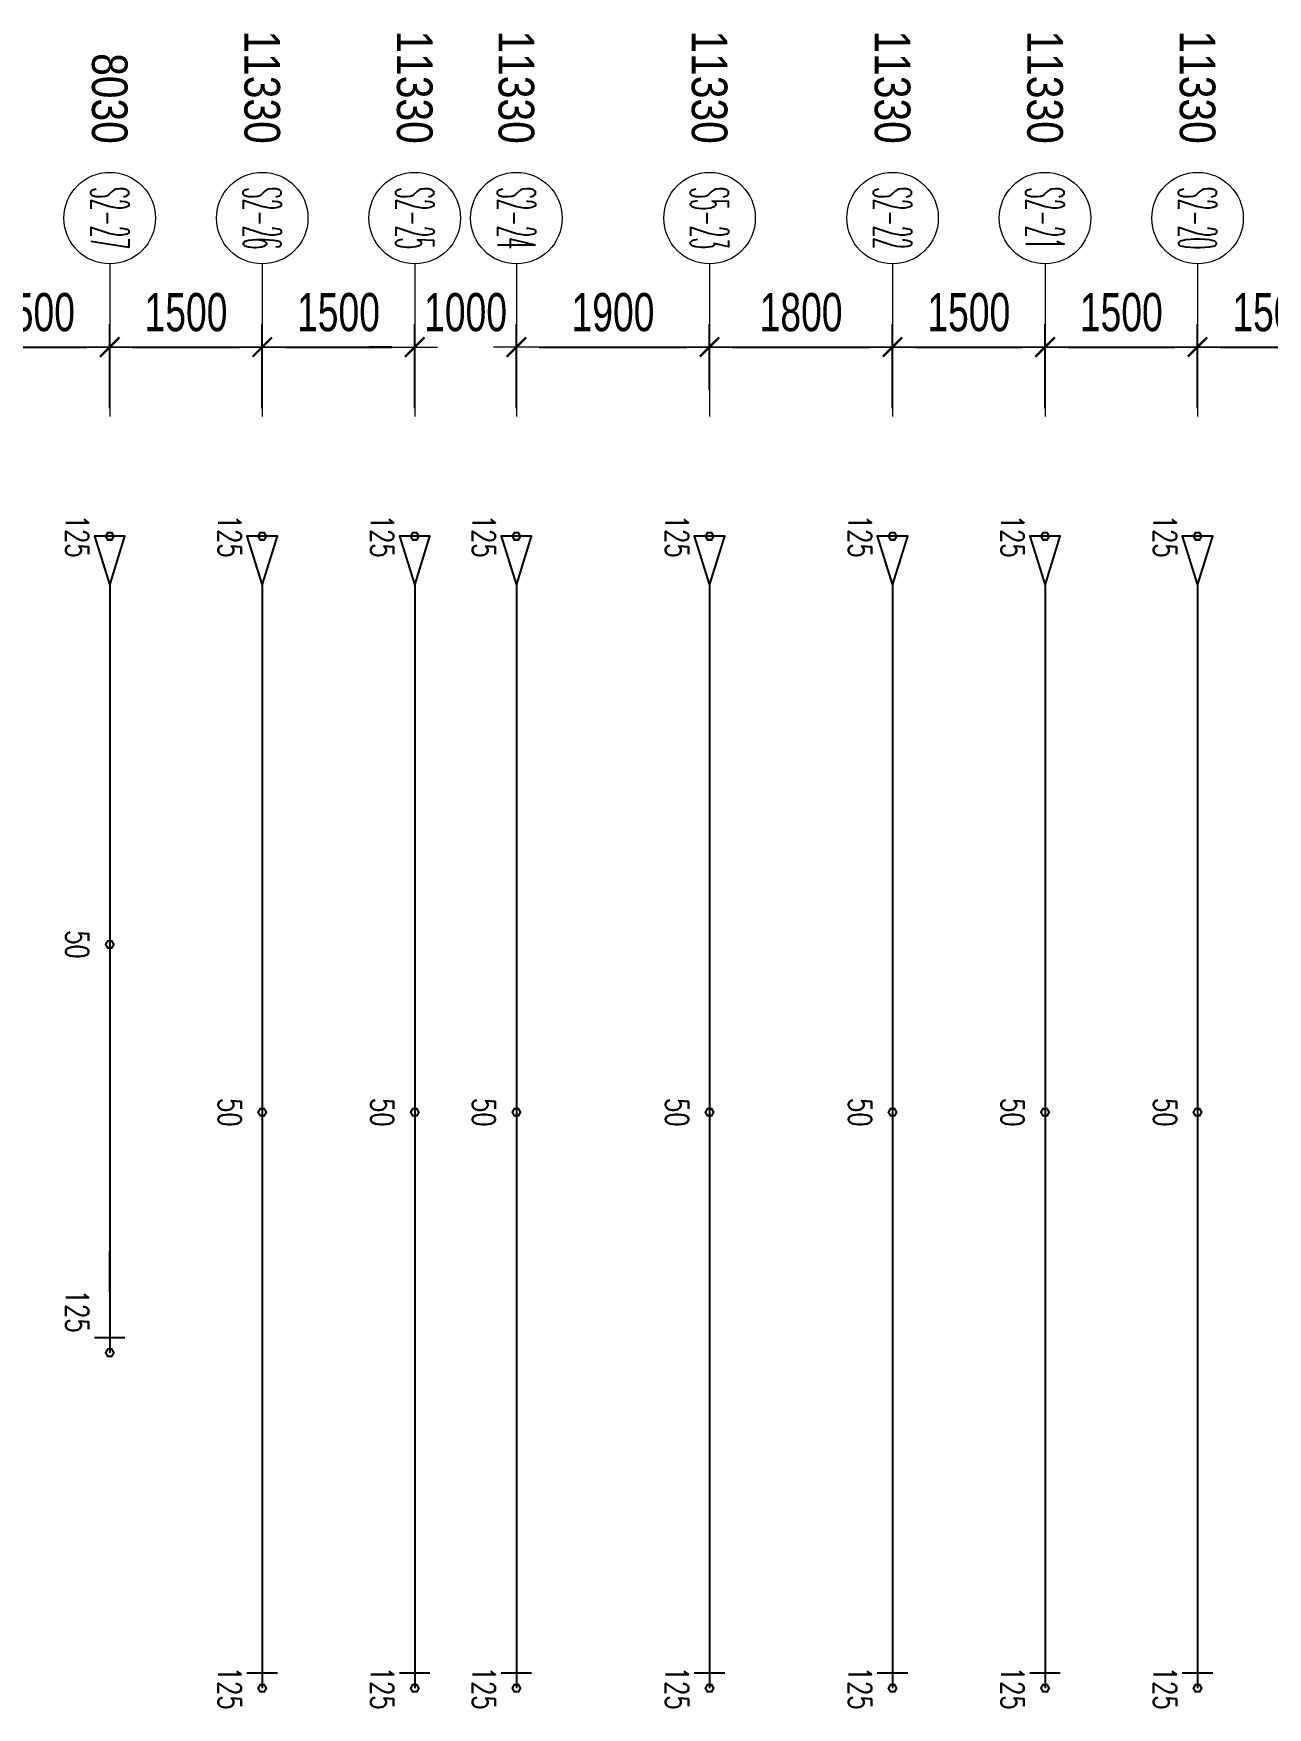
# Model space of a CAD drawing. Header units: millimetres. Extents: x 131629 to 591045, y -24154 to 44091.
# Drawn here: x 532950 to 545088, y 27610 to 44075 of the extents above; entities that cross this region are included whole.
import ezdxf
from ezdxf.enums import TextEntityAlignment as Align

# ---------------------------------------------------------------- set-up
doc = ezdxf.new("R2010")
doc.units = ezdxf.units.MM
doc.layers.get('0').update_dxf_attribs({"lineweight": 20})
doc.layers.get('Defpoints').update_dxf_attribs({"color": 151, "lineweight": 9})
doc.layers.add('ARES_TAG', color=3, linetype='Continuous')
doc.layers.add('NDC_S_TENDON', color=10, linetype='Continuous')
doc.layers.add('Current_plane_Column', color=7, linetype='Continuous', true_color=0x4b00ff)
doc.layers.add('NDC_LCAP', color=87, linetype='Continuous', plot=False)
for name, color, linetype, lineweight in [('NDC_S-ANNO', 7, 'Continuous', 20), ('NDC_S-TENDON', 6, 'Continuous', 35), ('NDC_S_DIM', 1, 'Continuous', 15), ('NDC_S_SYMBOL', 1, 'Continuous', 15)]:
    doc.layers.add(name, color=color, linetype=linetype, lineweight=lineweight)
doc.styles.add('ARES_BIGTEXT', font='VHARIALN.TTF')
doc.styles.add('ARES_ROMANS_0.36', font='romans.shx', dxfattribs={"width": 0.36, "bigfont": 'vns.shx'})
doc.styles.add('ARIAL', font='arial.ttf', dxfattribs={"width": 0.7})
doc.styles.add('NDC_ANNO', font='', dxfattribs={"width": 0.8})
doc.styles.get('NDC_ANNO').set_extended_font_data('Dotum')
doc.dimstyles.new('NDC_dim_150', dxfattribs={"dimscale": 150, "dimtxt": 2.5, "dimasz": 1.5, "dimexe": 1.5, "dimexo": 2.5, "dimgap": 1, "dimtad": 1, "dimdec": 0, "dimzin": 0, "dimdsep": 46, "dimtxsty": 'ARIAL', "dimblk": 'DIMMARK', "dimcen": 0.09, "dimdle": 1.2, "dimclrd": 1, "dimclre": 1, "dimclrt": 3, "dimadec": 0, "dimazin": 0, "dimtfac": 1, "dimtdec": 0, "dimtix": 1, "dimtofl": 0, "dimtmove": 0, "dimatfit": 3, "dimfxl": 4, "dimfxlon": 1, "dimtolj": 1, "dimtzin": 0, "dimarcsym": 0})

# ---------------------------------------------------------------- blocks, each defined once
blk = doc.blocks.new('*U321')
at = {"layer": 'NDC_S_SYMBOL', "color": 3}
blk.add_line((-7323, 0), (-5823, 0), dxfattribs=at)
blk.add_circle((-7773, 0), 450, dxfattribs=at)
at = {"layer": 'NDC_S_TENDON'}
for p, q in [((-3644, 0), (-3144, 0)), ((-3144, 0), (2787, 0)), ((2787, 0), (2386, 0)), ((2386, 0), (3386, 0)), ((3236, -150), (3236, 150))]:
    blk.add_line(p, q, dxfattribs=at)
blk.add_lwpolyline([(-4164, 0), (-4644, 150), (-4644, -150), (-4164, 0), (-3644, 0)], dxfattribs=at)
at = {"layer": 'ARES_TAG', "style": 'ARES_ROMANS_0.36', "width": 0.36}
blk.add_attdef('S3', text='', height=375, dxfattribs=at).set_placement((-7773, 0), align=Align.MIDDLE_CENTER)
at = {"layer": 'NDC_LCAP', "style": 'ARES_BIGTEXT'}
blk.add_attdef('L', text='', height=350, dxfattribs=at).set_placement((-8504, 0), align=Align.MIDDLE_RIGHT)
blk = doc.blocks.new('*U315')
at = {"layer": 'NDC_S_SYMBOL', "color": 3}
blk.add_line((-7323, 0), (-5823, 0), dxfattribs=at)
blk.add_circle((-7773, 0), 450, dxfattribs=at)
at = {"layer": 'NDC_S_TENDON'}
for p, q in [((-3644, 0), (-3144, 0)), ((-3144, 0), (2787, 0)), ((2787, 0), (5686, 0)), ((5686, 0), (6686, 0)), ((6536, -150), (6536, 150))]:
    blk.add_line(p, q, dxfattribs=at)
blk.add_lwpolyline([(-4164, 0), (-4644, 150), (-4644, -150), (-4164, 0), (-3644, 0)], dxfattribs=at)
at = {"layer": 'ARES_TAG', "style": 'ARES_ROMANS_0.36', "width": 0.36}
blk.add_attdef('S3', text='', height=375, dxfattribs=at).set_placement((-7773, 0), align=Align.MIDDLE_CENTER)
at = {"layer": 'NDC_LCAP', "style": 'ARES_BIGTEXT'}
blk.add_attdef('L', text='', height=350, dxfattribs=at).set_placement((-8504, 0), align=Align.MIDDLE_RIGHT)
blk = doc.blocks.new('TDX')
at = {"rotation": 270}
for name, p, values in [('*U315', (152600, 24986, 61), {'L': '11330', 'S3': 'S2-26'}), ('*U315', (154100, 24986, 61), {'L': '11330', 'S3': 'S2-25'}), ('*U315', (155100, 24986, 60), {'L': '11330', 'S3': 'S2-24'}), ('*U315', (157000, 24986, 2875), {'L': '11330', 'S3': 'S5-23'}), ('*U315', (158800, 24986, 43), {'L': '11330', 'S3': 'S2-22'}), ('*U315', (160300, 24986, 61), {'L': '11330', 'S3': 'S2-21'}), ('*U315', (161800, 24986, 60), {'L': '11330', 'S3': 'S2-20'}), ('*U321', (151100, 24986, 2875), {'L': '8030', 'S3': 'S2-27'})]:
    blk.add_blockref(name, p, dxfattribs=at).add_auto_attribs(values)
blk = doc.blocks.new('TDY')
at = {"layer": 'NDC_S-TENDON', "linetype": 'Continuous'}
for points, elevation in [([(24990, 29630, 20, 20, 0), (24970, 29665, 20, 20, 0), (24930, 29665, 20, 20, 0), (24910, 29630, 20, 20, 0), (24930, 29595, 20, 20, 0), (24970, 29595, 20, 20, 0)], 74), ([(24990, 29630, 20, 20, 0), (24970, 29665, 20, 20, 0), (24930, 29665, 20, 20, 0), (24910, 29630, 20, 20, 0), (24930, 29595, 20, 20, 0), (24970, 29595, 20, 20, 0)], 74), ([(26490, 29630, 20, 20, 0), (26470, 29665, 20, 20, 0), (26430, 29665, 20, 20, 0), (26410, 29630, 20, 20, 0), (26430, 29595, 20, 20, 0), (26470, 29595, 20, 20, 0)], 61), ([(26490, 29630, 20, 20, 0), (26470, 29665, 20, 20, 0), (26430, 29665, 20, 20, 0), (26410, 29630, 20, 20, 0), (26430, 29595, 20, 20, 0), (26470, 29595, 20, 20, 0)], 61), ([(27990, 29630, 20, 20, 0), (27970, 29665, 20, 20, 0), (27930, 29665, 20, 20, 0), (27910, 29630, 20, 20, 0), (27930, 29595, 20, 20, 0), (27970, 29595, 20, 20, 0)], 61), ([(27990, 29630, 20, 20, 0), (27970, 29665, 20, 20, 0), (27930, 29665, 20, 20, 0), (27910, 29630, 20, 20, 0), (27930, 29595, 20, 20, 0), (27970, 29595, 20, 20, 0)], 61), ([(28990, 29630, 20, 20, 0), (28970, 29665, 20, 20, 0), (28930, 29665, 20, 20, 0), (28910, 29630, 20, 20, 0), (28930, 29595, 20, 20, 0), (28970, 29595, 20, 20, 0)], 60), ([(28990, 29630, 20, 20, 0), (28970, 29665, 20, 20, 0), (28930, 29665, 20, 20, 0), (28910, 29630, 20, 20, 0), (28930, 29595, 20, 20, 0), (28970, 29595, 20, 20, 0)], 60), ([(30890, 29630, 20, 20, 0), (30870, 29665, 20, 20, 0), (30830, 29665, 20, 20, 0), (30810, 29630, 20, 20, 0), (30830, 29595, 20, 20, 0), (30870, 29595, 20, 20, 0)], 2875), ([(30890, 29630, 20, 20, 0), (30870, 29665, 20, 20, 0), (30830, 29665, 20, 20, 0), (30810, 29630, 20, 20, 0), (30830, 29595, 20, 20, 0), (30870, 29595, 20, 20, 0)], 2875), ([(32690, 29630, 20, 20, 0), (32670, 29665, 20, 20, 0), (32630, 29665, 20, 20, 0), (32610, 29630, 20, 20, 0), (32630, 29595, 20, 20, 0), (32670, 29595, 20, 20, 0)], 61), ([(32690, 29630, 20, 20, 0), (32670, 29665, 20, 20, 0), (32630, 29665, 20, 20, 0), (32610, 29630, 20, 20, 0), (32630, 29595, 20, 20, 0), (32670, 29595, 20, 20, 0)], 61), ([(34190, 29630, 20, 20, 0), (34170, 29665, 20, 20, 0), (34130, 29665, 20, 20, 0), (34110, 29630, 20, 20, 0), (34130, 29595, 20, 20, 0), (34170, 29595, 20, 20, 0)], 61), ([(34190, 29630, 20, 20, 0), (34170, 29665, 20, 20, 0), (34130, 29665, 20, 20, 0), (34110, 29630, 20, 20, 0), (34130, 29595, 20, 20, 0), (34170, 29595, 20, 20, 0)], 61), ([(35690, 29630, 20, 20, 0), (35670, 29665, 20, 20, 0), (35630, 29665, 20, 20, 0), (35610, 29630, 20, 20, 0), (35630, 29595, 20, 20, 0), (35670, 29595, 20, 20, 0)], 60), ([(35690, 29630, 20, 20, 0), (35670, 29665, 20, 20, 0), (35630, 29665, 20, 20, 0), (35610, 29630, 20, 20, 0), (35630, 29595, 20, 20, 0), (35670, 29595, 20, 20, 0)], 60), ([(24990, 25615, 20, 20, 0), (24970, 25650, 20, 20, 0), (24930, 25650, 20, 20, 0), (24910, 25615, 20, 20, 0), (24930, 25580, 20, 20, 0), (24970, 25580, 20, 20, 0)], -1), ([(24990, 25615, 20, 20, 0), (24970, 25650, 20, 20, 0), (24930, 25650, 20, 20, 0), (24910, 25615, 20, 20, 0), (24930, 25580, 20, 20, 0), (24970, 25580, 20, 20, 0)], -1), ([(26490, 23965, 20, 20, 0), (26470, 24000, 20, 20, 0), (26430, 24000, 20, 20, 0), (26410, 23965, 20, 20, 0), (26430, 23930, 20, 20, 0), (26470, 23930, 20, 20, 0)], -14), ([(26490, 23965, 20, 20, 0), (26470, 24000, 20, 20, 0), (26430, 24000, 20, 20, 0), (26410, 23965, 20, 20, 0), (26430, 23930, 20, 20, 0), (26470, 23930, 20, 20, 0)], -14), ([(27990, 23965, 20, 20, 0), (27970, 24000, 20, 20, 0), (27930, 24000, 20, 20, 0), (27910, 23965, 20, 20, 0), (27930, 23930, 20, 20, 0), (27970, 23930, 20, 20, 0)], -14), ([(27990, 23965, 20, 20, 0), (27970, 24000, 20, 20, 0), (27930, 24000, 20, 20, 0), (27910, 23965, 20, 20, 0), (27930, 23930, 20, 20, 0), (27970, 23930, 20, 20, 0)], -14), ([(28990, 23965, 20, 20, 0), (28970, 24000, 20, 20, 0), (28930, 24000, 20, 20, 0), (28910, 23965, 20, 20, 0), (28930, 23930, 20, 20, 0), (28970, 23930, 20, 20, 0)], -15), ([(28990, 23965, 20, 20, 0), (28970, 24000, 20, 20, 0), (28930, 24000, 20, 20, 0), (28910, 23965, 20, 20, 0), (28930, 23930, 20, 20, 0), (28970, 23930, 20, 20, 0)], -15), ([(30890, 23965, 20, 20, 0), (30870, 24000, 20, 20, 0), (30830, 24000, 20, 20, 0), (30810, 23965, 20, 20, 0), (30830, 23930, 20, 20, 0), (30870, 23930, 20, 20, 0)], 2800), ([(30890, 23965, 20, 20, 0), (30870, 24000, 20, 20, 0), (30830, 24000, 20, 20, 0), (30810, 23965, 20, 20, 0), (30830, 23930, 20, 20, 0), (30870, 23930, 20, 20, 0)], 2800), ([(32690, 23965, 20, 20, 0), (32670, 24000, 20, 20, 0), (32630, 24000, 20, 20, 0), (32610, 23965, 20, 20, 0), (32630, 23930, 20, 20, 0), (32670, 23930, 20, 20, 0)], -14), ([(32690, 23965, 20, 20, 0), (32670, 24000, 20, 20, 0), (32630, 24000, 20, 20, 0), (32610, 23965, 20, 20, 0), (32630, 23930, 20, 20, 0), (32670, 23930, 20, 20, 0)], -14), ([(34190, 23965, 20, 20, 0), (34170, 24000, 20, 20, 0), (34130, 24000, 20, 20, 0), (34110, 23965, 20, 20, 0), (34130, 23930, 20, 20, 0), (34170, 23930, 20, 20, 0)], -14), ([(34190, 23965, 20, 20, 0), (34170, 24000, 20, 20, 0), (34130, 24000, 20, 20, 0), (34110, 23965, 20, 20, 0), (34130, 23930, 20, 20, 0), (34170, 23930, 20, 20, 0)], -14), ([(35690, 23965, 20, 20, 0), (35670, 24000, 20, 20, 0), (35630, 24000, 20, 20, 0), (35610, 23965, 20, 20, 0), (35630, 23930, 20, 20, 0), (35670, 23930, 20, 20, 0)], -15), ([(35690, 23965, 20, 20, 0), (35670, 24000, 20, 20, 0), (35630, 24000, 20, 20, 0), (35610, 23965, 20, 20, 0), (35630, 23930, 20, 20, 0), (35670, 23930, 20, 20, 0)], -15), ([(24990, 21600, 20, 20, 0), (24970, 21635, 20, 20, 0), (24930, 21635, 20, 20, 0), (24910, 21600, 20, 20, 0), (24930, 21565, 20, 20, 0), (24970, 21565, 20, 20, 0)], 74), ([(24990, 21600, 20, 20, 0), (24970, 21635, 20, 20, 0), (24930, 21635, 20, 20, 0), (24910, 21600, 20, 20, 0), (24930, 21565, 20, 20, 0), (24970, 21565, 20, 20, 0)], 74), ([(26490, 18300, 20, 20, 0), (26470, 18335, 20, 20, 0), (26430, 18335, 20, 20, 0), (26410, 18300, 20, 20, 0), (26430, 18265, 20, 20, 0), (26470, 18265, 20, 20, 0)], 61), ([(26490, 18300, 20, 20, 0), (26470, 18335, 20, 20, 0), (26430, 18335, 20, 20, 0), (26410, 18300, 20, 20, 0), (26430, 18265, 20, 20, 0), (26470, 18265, 20, 20, 0)], 61), ([(27990, 18300, 20, 20, 0), (27970, 18335, 20, 20, 0), (27930, 18335, 20, 20, 0), (27910, 18300, 20, 20, 0), (27930, 18265, 20, 20, 0), (27970, 18265, 20, 20, 0)], 61), ([(27990, 18300, 20, 20, 0), (27970, 18335, 20, 20, 0), (27930, 18335, 20, 20, 0), (27910, 18300, 20, 20, 0), (27930, 18265, 20, 20, 0), (27970, 18265, 20, 20, 0)], 61), ([(28990, 18300, 20, 20, 0), (28970, 18335, 20, 20, 0), (28930, 18335, 20, 20, 0), (28910, 18300, 20, 20, 0), (28930, 18265, 20, 20, 0), (28970, 18265, 20, 20, 0)], 60), ([(28990, 18300, 20, 20, 0), (28970, 18335, 20, 20, 0), (28930, 18335, 20, 20, 0), (28910, 18300, 20, 20, 0), (28930, 18265, 20, 20, 0), (28970, 18265, 20, 20, 0)], 60), ([(30890, 18300, 20, 20, 0), (30870, 18335, 20, 20, 0), (30830, 18335, 20, 20, 0), (30810, 18300, 20, 20, 0), (30830, 18265, 20, 20, 0), (30870, 18265, 20, 20, 0)], 2875), ([(30890, 18300, 20, 20, 0), (30870, 18335, 20, 20, 0), (30830, 18335, 20, 20, 0), (30810, 18300, 20, 20, 0), (30830, 18265, 20, 20, 0), (30870, 18265, 20, 20, 0)], 2875), ([(32690, 18300, 20, 20, 0), (32670, 18335, 20, 20, 0), (32630, 18335, 20, 20, 0), (32610, 18300, 20, 20, 0), (32630, 18265, 20, 20, 0), (32670, 18265, 20, 20, 0)], 61), ([(32690, 18300, 20, 20, 0), (32670, 18335, 20, 20, 0), (32630, 18335, 20, 20, 0), (32610, 18300, 20, 20, 0), (32630, 18265, 20, 20, 0), (32670, 18265, 20, 20, 0)], 61), ([(34190, 18300, 20, 20, 0), (34170, 18335, 20, 20, 0), (34130, 18335, 20, 20, 0), (34110, 18300, 20, 20, 0), (34130, 18265, 20, 20, 0), (34170, 18265, 20, 20, 0)], 61), ([(34190, 18300, 20, 20, 0), (34170, 18335, 20, 20, 0), (34130, 18335, 20, 20, 0), (34110, 18300, 20, 20, 0), (34130, 18265, 20, 20, 0), (34170, 18265, 20, 20, 0)], 61), ([(35690, 18300, 20, 20, 0), (35670, 18335, 20, 20, 0), (35630, 18335, 20, 20, 0), (35610, 18300, 20, 20, 0), (35630, 18265, 20, 20, 0), (35670, 18265, 20, 20, 0)], 60), ([(35690, 18300, 20, 20, 0), (35670, 18335, 20, 20, 0), (35630, 18335, 20, 20, 0), (35610, 18300, 20, 20, 0), (35630, 18265, 20, 20, 0), (35670, 18265, 20, 20, 0)], 60)]:
    blk.add_lwpolyline(points, format="xyseb", close=True, dxfattribs=dict(at, elevation=elevation))
at = {"layer": 'NDC_S-ANNO', "linetype": 'Continuous', "char_height": 225, "attachment_point": 5, "rotation": 270, "line_spacing_factor": 0.75, "style": 'NDC_ANNO'}
for s, insert in [('\\FSTANDARD.shx;125', (24630, 29630, 74)), ('\\FSTANDARD.shx;125', (26130, 29630, 61)), ('\\FSTANDARD.shx;125', (27630, 29630, 61)), ('\\FSTANDARD.shx;125', (28630, 29630, 60)), ('\\FSTANDARD.shx;125', (30530, 29630, 2875)), ('\\FSTANDARD.shx;125', (32330, 29630, 61)), ('\\FSTANDARD.shx;125', (33830, 29630, 61)), ('\\FSTANDARD.shx;125', (35330, 29630, 60)), ('\\FSTANDARD.shx;50', (24630, 25615, -1)), ('\\FSTANDARD.shx;50', (26130, 23965, -14)), ('\\FSTANDARD.shx;50', (27630, 23965, -14)), ('\\FSTANDARD.shx;50', (28630, 23965, -15)), ('\\FSTANDARD.shx;50', (30530, 23965, 2800)), ('\\FSTANDARD.shx;50', (32330, 23965, -14)), ('\\FSTANDARD.shx;50', (33830, 23965, -14)), ('\\FSTANDARD.shx;50', (35330, 23965, -15)), ('\\FSTANDARD.shx;125', (24630, 22008, 74)), ('\\FSTANDARD.shx;125', (26130, 18300, 61)), ('\\FSTANDARD.shx;125', (27630, 18300, 61)), ('\\FSTANDARD.shx;125', (28630, 18300, 60)), ('\\FSTANDARD.shx;125', (30530, 18300, 2875)), ('\\FSTANDARD.shx;125', (32330, 18300, 61)), ('\\FSTANDARD.shx;125', (33830, 18300, 61)), ('\\FSTANDARD.shx;125', (35330, 18300, 60))]:
    blk.add_mtext(s, dxfattribs=dict(at, insert=insert))
blk = doc.blocks.new('DIMMARK')
at = {"layer": 'NDC_S_DIM', "color": 1}
blk.add_line((-1.5, 0), (1, 0), dxfattribs=at)
at = {"layer": 'NDC_S_DIM', "color": 2, "const_width": 0.1}
blk.add_lwpolyline([(-0.424, -0.424), (0.424, 0.424)], dxfattribs=at)
blk = doc.blocks.new('*D85')
at = {"layer": 'Defpoints', "color": 0, "ltscale": 100, "transparency": 16777216}
for p in [(533700, 40991), (532200, 37556, 2875), (533700, 37556, 74)]:
    blk.add_point(p, dxfattribs=at)
at = {"layer": 'NDC_S_DIM', "color": 1, "lineweight": -2, "ltscale": 100, "transparency": 16777216}
for p, q in [((532200, 40567), (532200, 41216)), ((533700, 40391), (533700, 41216)), ((532425, 40991), (533475, 40991))]:
    blk.add_line(p, q, dxfattribs=at)
at = {"layer": 'NDC_S_DIM', "color": 1, "lineweight": -2, "ltscale": 100, "transparency": 16777216, "xscale": 225, "yscale": 225, "zscale": 225, "rotation": 180}
blk.add_blockref('DIMMARK', (532200, 40991), dxfattribs=at)
at = {"layer": 'NDC_S_DIM', "color": 1, "lineweight": -2, "ltscale": 100, "transparency": 16777216, "xscale": 225, "yscale": 225, "zscale": 225}
blk.add_blockref('DIMMARK', (533700, 40991), dxfattribs=at)
at = {"layer": 'NDC_S_DIM', "color": 3, "ltscale": 100, "transparency": 16777216, "insert": (532950, 41332), "char_height": 375, "attachment_point": 5, "style": 'ARIAL'}
blk.add_mtext('\\A1;1500', dxfattribs=at)
blk = doc.blocks.new('*D86')
at = {"layer": 'Defpoints', "color": 0, "ltscale": 100, "transparency": 16777216}
for p in [(535200, 40991), (533700, 37556, 74), (535200, 37556, 61)]:
    blk.add_point(p, dxfattribs=at)
at = {"layer": 'NDC_S_DIM', "color": 1, "lineweight": -2, "ltscale": 100, "transparency": 16777216}
for p, q in [((533700, 40391), (533700, 41216)), ((535200, 40391), (535200, 41216)), ((533925, 40991), (534975, 40991))]:
    blk.add_line(p, q, dxfattribs=at)
at = {"layer": 'NDC_S_DIM', "color": 1, "lineweight": -2, "ltscale": 100, "transparency": 16777216, "xscale": 225, "yscale": 225, "zscale": 225, "rotation": 180}
blk.add_blockref('DIMMARK', (533700, 40991), dxfattribs=at)
at = {"layer": 'NDC_S_DIM', "color": 1, "lineweight": -2, "ltscale": 100, "transparency": 16777216, "xscale": 225, "yscale": 225, "zscale": 225}
blk.add_blockref('DIMMARK', (535200, 40991), dxfattribs=at)
at = {"layer": 'NDC_S_DIM', "color": 3, "ltscale": 100, "transparency": 16777216, "insert": (534450, 41332), "char_height": 375, "attachment_point": 5, "style": 'ARIAL'}
blk.add_mtext('\\A1;1500', dxfattribs=at)
blk = doc.blocks.new('*D87')
at = {"layer": 'Defpoints', "color": 0, "ltscale": 100, "transparency": 16777216}
for p in [(536700, 40991), (535200, 37556, 61), (536700, 37556, 61)]:
    blk.add_point(p, dxfattribs=at)
at = {"layer": 'NDC_S_DIM', "color": 1, "lineweight": -2, "ltscale": 100, "transparency": 16777216}
for p, q in [((535200, 40391), (535200, 41216)), ((536700, 40391), (536700, 41216)), ((535425, 40991), (536475, 40991))]:
    blk.add_line(p, q, dxfattribs=at)
at = {"layer": 'NDC_S_DIM', "color": 1, "lineweight": -2, "ltscale": 100, "transparency": 16777216, "xscale": 225, "yscale": 225, "zscale": 225, "rotation": 180}
blk.add_blockref('DIMMARK', (535200, 40991), dxfattribs=at)
at = {"layer": 'NDC_S_DIM', "color": 1, "lineweight": -2, "ltscale": 100, "transparency": 16777216, "xscale": 225, "yscale": 225, "zscale": 225}
blk.add_blockref('DIMMARK', (536700, 40991), dxfattribs=at)
at = {"layer": 'NDC_S_DIM', "color": 3, "ltscale": 100, "transparency": 16777216, "insert": (535950, 41332), "char_height": 375, "attachment_point": 5, "style": 'ARIAL'}
blk.add_mtext('\\A1;1500', dxfattribs=at)
blk = doc.blocks.new('*D88')
at = {"layer": 'Defpoints', "color": 0, "ltscale": 100, "transparency": 16777216}
for p in [(537700, 40991), (536700, 37556, 61), (537700, 37556, 60)]:
    blk.add_point(p, dxfattribs=at)
at = {"layer": 'NDC_S_DIM', "color": 1, "lineweight": -2, "ltscale": 100, "transparency": 16777216}
for p, q in [((536700, 40391), (536700, 41216)), ((537700, 40391), (537700, 41216)), ((536475, 40991), (536250, 40991)), ((537925, 40991), (538150, 40991))]:
    blk.add_line(p, q, dxfattribs=at)
at = {"layer": 'NDC_S_DIM', "color": 1, "lineweight": -2, "ltscale": 100, "transparency": 16777216, "xscale": 225, "yscale": 225, "zscale": 225}
blk.add_blockref('DIMMARK', (536700, 40991), dxfattribs=at)
at = {"layer": 'NDC_S_DIM', "color": 1, "lineweight": -2, "ltscale": 100, "transparency": 16777216, "xscale": 225, "yscale": 225, "zscale": 225, "rotation": 180}
blk.add_blockref('DIMMARK', (537700, 40991), dxfattribs=at)
at = {"layer": 'NDC_S_DIM', "color": 3, "ltscale": 100, "transparency": 16777216, "insert": (537200, 41332), "char_height": 375, "attachment_point": 5, "style": 'ARIAL'}
blk.add_mtext('\\A1;1000', dxfattribs=at)
blk = doc.blocks.new('*D89')
at = {"layer": 'Defpoints', "color": 0, "ltscale": 100, "transparency": 16777216}
for p in [(539600, 40991), (537700, 37556, 60), (539600, 37556, 2875)]:
    blk.add_point(p, dxfattribs=at)
at = {"layer": 'NDC_S_DIM', "color": 1, "lineweight": -2, "ltscale": 100, "transparency": 16777216}
for p, q in [((537700, 40391), (537700, 41216)), ((539600, 40567), (539600, 41216)), ((537925, 40991), (539375, 40991))]:
    blk.add_line(p, q, dxfattribs=at)
at = {"layer": 'NDC_S_DIM', "color": 1, "lineweight": -2, "ltscale": 100, "transparency": 16777216, "xscale": 225, "yscale": 225, "zscale": 225, "rotation": 180}
blk.add_blockref('DIMMARK', (537700, 40991), dxfattribs=at)
at = {"layer": 'NDC_S_DIM', "color": 1, "lineweight": -2, "ltscale": 100, "transparency": 16777216, "xscale": 225, "yscale": 225, "zscale": 225}
blk.add_blockref('DIMMARK', (539600, 40991), dxfattribs=at)
at = {"layer": 'NDC_S_DIM', "color": 3, "ltscale": 100, "transparency": 16777216, "insert": (538650, 41332), "char_height": 375, "attachment_point": 5, "style": 'ARIAL'}
blk.add_mtext('\\A1;1900', dxfattribs=at)
blk = doc.blocks.new('*D90')
at = {"layer": 'Defpoints', "color": 0, "ltscale": 100, "transparency": 16777216}
for p in [(541400, 40991), (539600, 37556, 2875), (541400, 37556, 61)]:
    blk.add_point(p, dxfattribs=at)
at = {"layer": 'NDC_S_DIM', "color": 1, "lineweight": -2, "ltscale": 100, "transparency": 16777216}
for p, q in [((539600, 40567), (539600, 41216)), ((541400, 40391), (541400, 41216)), ((539825, 40991), (541175, 40991))]:
    blk.add_line(p, q, dxfattribs=at)
at = {"layer": 'NDC_S_DIM', "color": 1, "lineweight": -2, "ltscale": 100, "transparency": 16777216, "xscale": 225, "yscale": 225, "zscale": 225, "rotation": 180}
blk.add_blockref('DIMMARK', (539600, 40991), dxfattribs=at)
at = {"layer": 'NDC_S_DIM', "color": 1, "lineweight": -2, "ltscale": 100, "transparency": 16777216, "xscale": 225, "yscale": 225, "zscale": 225}
blk.add_blockref('DIMMARK', (541400, 40991), dxfattribs=at)
at = {"layer": 'NDC_S_DIM', "color": 3, "ltscale": 100, "transparency": 16777216, "insert": (540500, 41332), "char_height": 375, "attachment_point": 5, "style": 'ARIAL'}
blk.add_mtext('\\A1;1800', dxfattribs=at)
blk = doc.blocks.new('*D91')
at = {"layer": 'Defpoints', "color": 0, "ltscale": 100, "transparency": 16777216}
for p in [(542900, 40991), (541400, 37556, 61), (542900, 37556, 61)]:
    blk.add_point(p, dxfattribs=at)
at = {"layer": 'NDC_S_DIM', "color": 1, "lineweight": -2, "ltscale": 100, "transparency": 16777216}
for p, q in [((541400, 40391), (541400, 41216)), ((542900, 40391), (542900, 41216)), ((541625, 40991), (542675, 40991))]:
    blk.add_line(p, q, dxfattribs=at)
at = {"layer": 'NDC_S_DIM', "color": 1, "lineweight": -2, "ltscale": 100, "transparency": 16777216, "xscale": 225, "yscale": 225, "zscale": 225, "rotation": 180}
blk.add_blockref('DIMMARK', (541400, 40991), dxfattribs=at)
at = {"layer": 'NDC_S_DIM', "color": 1, "lineweight": -2, "ltscale": 100, "transparency": 16777216, "xscale": 225, "yscale": 225, "zscale": 225}
blk.add_blockref('DIMMARK', (542900, 40991), dxfattribs=at)
at = {"layer": 'NDC_S_DIM', "color": 3, "ltscale": 100, "transparency": 16777216, "insert": (542150, 41332), "char_height": 375, "attachment_point": 5, "style": 'ARIAL'}
blk.add_mtext('\\A1;1500', dxfattribs=at)
blk = doc.blocks.new('*D92')
at = {"layer": 'Defpoints', "color": 0, "ltscale": 100, "transparency": 16777216}
for p in [(544400, 40991), (542900, 37556, 61), (544400, 37556, 60)]:
    blk.add_point(p, dxfattribs=at)
at = {"layer": 'NDC_S_DIM', "color": 1, "lineweight": -2, "ltscale": 100, "transparency": 16777216}
for p, q in [((542900, 40391), (542900, 41216)), ((544400, 40391), (544400, 41216)), ((543125, 40991), (544175, 40991))]:
    blk.add_line(p, q, dxfattribs=at)
at = {"layer": 'NDC_S_DIM', "color": 1, "lineweight": -2, "ltscale": 100, "transparency": 16777216, "xscale": 225, "yscale": 225, "zscale": 225, "rotation": 180}
blk.add_blockref('DIMMARK', (542900, 40991), dxfattribs=at)
at = {"layer": 'NDC_S_DIM', "color": 1, "lineweight": -2, "ltscale": 100, "transparency": 16777216, "xscale": 225, "yscale": 225, "zscale": 225}
blk.add_blockref('DIMMARK', (544400, 40991), dxfattribs=at)
at = {"layer": 'NDC_S_DIM', "color": 3, "ltscale": 100, "transparency": 16777216, "insert": (543650, 41332), "char_height": 375, "attachment_point": 5, "style": 'ARIAL'}
blk.add_mtext('\\A1;1500', dxfattribs=at)
blk = doc.blocks.new('*D93')
at = {"layer": 'Defpoints', "color": 0, "ltscale": 100, "transparency": 16777216}
for p in [(545900, 40991), (544400, 37556, 60), (545900, 37556, 72)]:
    blk.add_point(p, dxfattribs=at)
at = {"layer": 'NDC_S_DIM', "color": 1, "lineweight": -2, "ltscale": 100, "transparency": 16777216}
for p, q in [((544400, 40391), (544400, 41216)), ((545900, 40391), (545900, 41216)), ((544625, 40991), (545675, 40991))]:
    blk.add_line(p, q, dxfattribs=at)
at = {"layer": 'NDC_S_DIM', "color": 1, "lineweight": -2, "ltscale": 100, "transparency": 16777216, "xscale": 225, "yscale": 225, "zscale": 225, "rotation": 180}
blk.add_blockref('DIMMARK', (544400, 40991), dxfattribs=at)
at = {"layer": 'NDC_S_DIM', "color": 1, "lineweight": -2, "ltscale": 100, "transparency": 16777216, "xscale": 225, "yscale": 225, "zscale": 225}
blk.add_blockref('DIMMARK', (545900, 40991), dxfattribs=at)
at = {"layer": 'NDC_S_DIM', "color": 3, "ltscale": 100, "transparency": 16777216, "insert": (545150, 41332), "char_height": 375, "attachment_point": 5, "style": 'ARIAL'}
blk.add_mtext('\\A1;1500', dxfattribs=at)

msp = doc.modelspace()

# ---------------------------------------------------------------- block references
at = {"layer": 'Current_plane_Column'}
for name, p in [('TDX', (382600, 9500)), ('TDY', (508750, 9500))]:
    msp.add_blockref(name, p, dxfattribs=at)

# ---------------------------------------------------------------- dimensions: what is measured, and where the dimension line sits
at = {"layer": 'NDC_S_DIM', "ltscale": 100}
for base, p1, p2, picture, middle in [((533699.6, 40990.7), (532200, 37556, 2875), (533699.6, 37556, 73.8), '*D85', (532949.8, 41332.2)), ((535199.6, 40990.7), (533699.6, 37556, 73.8), (535199.6, 37556, 60.6), '*D86', (534449.6, 41332.2)), ((536700, 40990.7), (535199.6, 37556, 60.6), (536700, 37556, 60.6), '*D87', (535949.8, 41332.2)), ((537700, 40990.7), (536700, 37556, 60.6), (537700, 37556, 60.3), '*D88', (537200, 41332.2)), ((539600, 40990.7), (537700, 37556, 60.3), (539600, 37556, 2875), '*D89', (538650, 41332.2)), ((541400, 40990.7), (539600, 37556, 2875), (541400, 37556, 60.7), '*D90', (540500, 41332.2)), ((542900, 40990.7), (541400, 37556, 60.7), (542900, 37556, 61), '*D91', (542150, 41332.2)), ((544399.6, 40990.7), (542900, 37556, 61), (544399.6, 37556, 60.5), '*D92', (543649.8, 41332.2)), ((545899.6, 40990.7), (544399.6, 37556, 60.5), (545899.6, 37556, 71.7), '*D93', (545149.6, 41332.2))]:
    dim = msp.add_linear_dim(base=base, p1=p1, p2=p2, dimstyle='NDC_dim_150', override={"dimtmove": 1}, dxfattribs=at)
    dim.commit()
    dim.dimension.update_dxf_attribs({"geometry": picture, "text_midpoint": middle})

doc.saveas('drawing.dxf')
